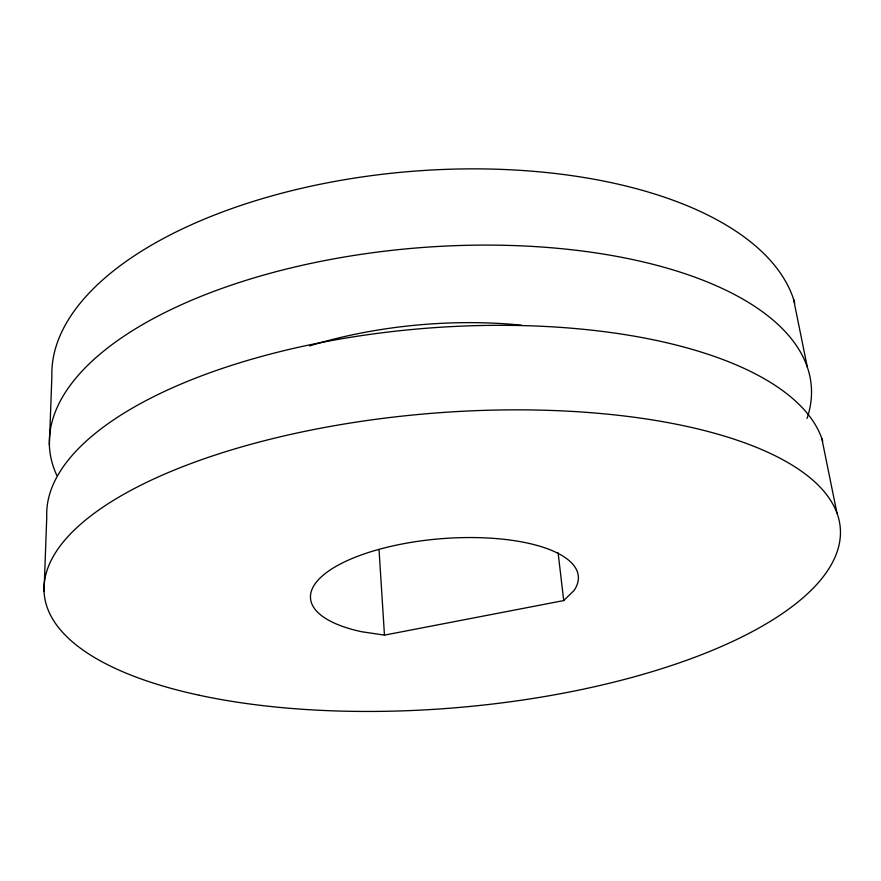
<?xml version="1.0" encoding="UTF-8"?>
<svg xmlns="http://www.w3.org/2000/svg" width="881" height="881" viewBox="0 0 881 881"><rect width="100%" height="100%" fill="white"/><g stroke="black" fill="none" stroke-linecap="round" stroke-linejoin="round"><path stroke-width="1.32" d="M44.05 591.569L46.77 516.618A390.569 159.318 -4.7 0 1 408.982 329.78A390.569 159.318 -4.7 0 1 822.711 441.205M49.38 444.916L51.869 376.264A374.051 179.272 -4.7 0 1 397.749 172.599A374.051 179.272 -4.7 0 1 794.761 303.152M563.708 600.578L574.016 590.534A134.364 48.763 -4.7 0 0 495.706 538.533A134.364 48.763 -4.7 0 0 328.767 570.932A134.364 48.763 -4.7 0 0 361.673 631.732L384.468 635.124L563.708 600.578L558.114 552.783M793.528 299.122L807.359 367.278M821.819 438.507L836.95 513.039M379.061 549.975L384.468 635.124M56.858 475.487A382.123 169.802 -4.7 0 1 421.746 247.55A382.123 169.802 -4.7 0 1 807.04 418.42M309.572 345.936A253.794 111.557 -4.7 0 1 521.398 325.177M199.183 695.23A399.39 147.7 -4.7 0 0 836.95 552.288A399.39 147.7 -4.7 0 0 290.532 434.443A399.39 147.7 -4.7 0 0 199.183 695.23"/></g></svg>
